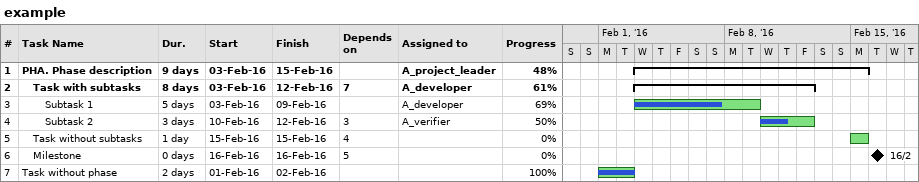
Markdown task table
example

| ID | Level | Task | Duration | Start | Finish | Predecessors | Resources | % complete |
|---|---|---|---|---|---|---|---|---|
| 1 | 1 | **PHA. Phase description** | 9d | 2016-02-03 | 2016-02-15 |  | A_project_leader | 48 |
| 2 | 2 | **Task with subtasks** | 8d | 2016-02-03 | 2016-02-12 | 7 | A_developer | 61 |
| 3 | 3 | Subtask 1 | 5d | 2016-02-03 | 2016-02-09 |  | A_developer | 69 |
| 4 | 3 | Subtask 2 | 3d | 2016-02-10 | 2016-02-12 | 3 | A_verifier | 50 |
| 5 | 2 | Task without subtasks | 1d | 2016-02-15 | 2016-02-15 | 4 |  | 0 |
| 6 | 2 | Milestone | 0d | 2016-02-16 | 2016-02-16 | 5 |  | 0 |
| 7 | 1 | Task without phase | 2d | 2016-02-01 | 2016-02-02 |  |  | 100 |
